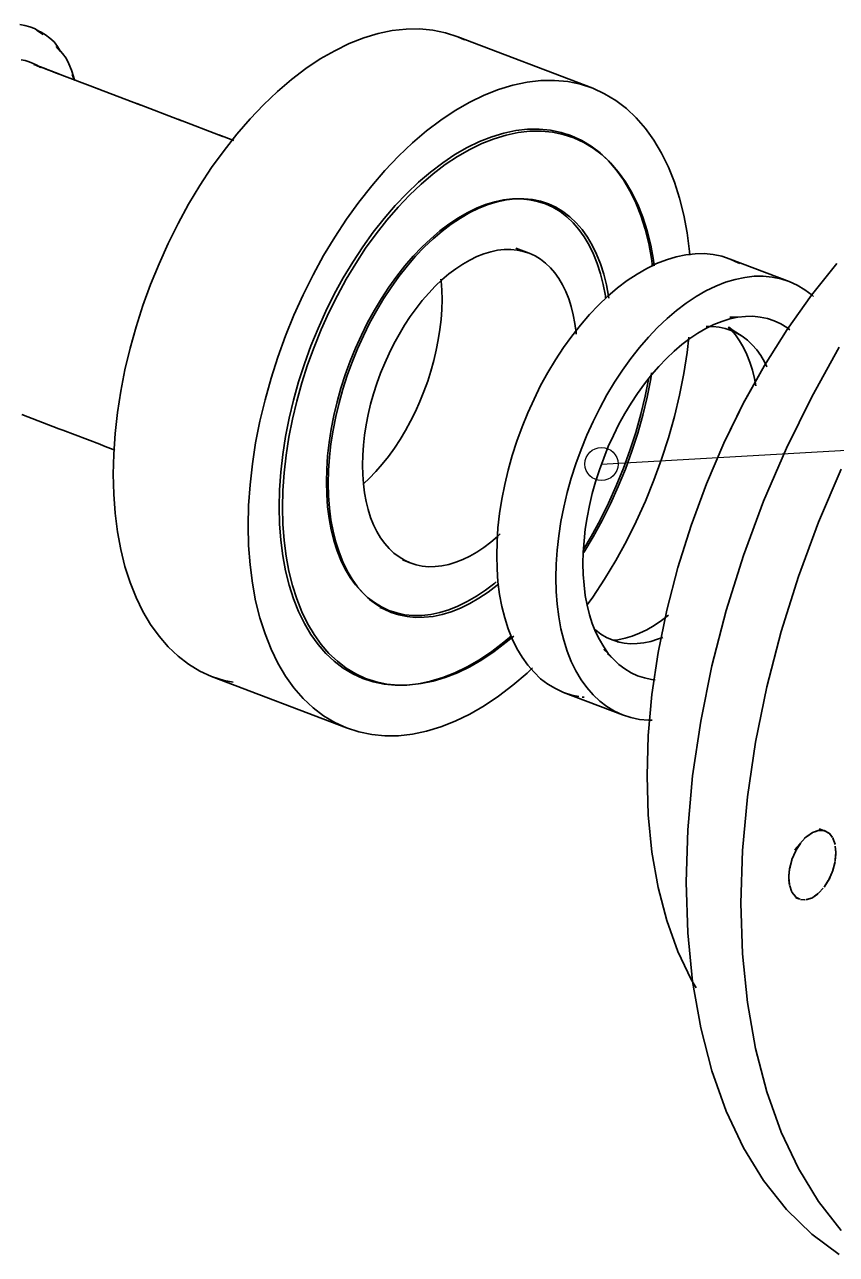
# Model space of a CAD drawing. Header units: millimetres. Extents: x 0 to 420, y 0 to 297.
# Drawn here: x 185.56 to 214.93, y 147.94 to 192.44 of the extents above; entities that cross this region are included whole.
import ezdxf

# ---------------------------------------------------------------- set-up
doc = ezdxf.new("R2010")
doc.units = ezdxf.units.MM
doc.header["$LTSCALE"] = 6
doc.layers.add('BALAO', color=7, linetype='Continuous', lineweight=25)
doc.layers.add('VISIVEL', color=7, linetype='Continuous', lineweight=35)

msp = doc.modelspace()

# ---------------------------------------------------------------- linework, layer by layer
at = {"layer": 'BALAO'}
msp.add_line((206.436, 176.545), (269.925, 180.152), dxfattribs=at)
msp.add_circle((206.436, 176.545), 0.6, dxfattribs=at)
at = {"layer": 'VISIVEL'}
for p, q in [((185.574, 192.413), (185.394, 192.445)), ((185.754, 192.365), (185.574, 192.413)), ((185.926, 192.305), (185.754, 192.365)), ((186.082, 192.205), (185.926, 192.305)), ((186.162, 192.165), (185.994, 192.245)), ((185.994, 192.245), (186.23, 192.085)), ((199.362, 192.285), (198.858, 192.229)), ((199.854, 192.289), (199.362, 192.285)), ((200.33, 192.245), (199.854, 192.289)), ((200.794, 192.149), (200.33, 192.245)), ((186.23, 192.085), (186.082, 192.205)), ((186.322, 192.069), (186.162, 192.165)), ((186.478, 191.957), (186.322, 192.069)), ((186.626, 191.825), (186.478, 191.957)), ((186.75, 191.657), (186.626, 191.825)), ((197.83, 191.965), (197.31, 191.757)), ((198.35, 192.121), (197.83, 191.965)), ((198.858, 192.229), (198.35, 192.121)), ((201.238, 192.005), (200.794, 192.149)), ((201.482, 191.893), (201.238, 192.005)), ((201.238, 192.005), (206.122, 190.141)), ((186.702, 191.657), (186.866, 191.477)), ((186.866, 191.477), (186.75, 191.657)), ((186.938, 191.397), (186.802, 191.557)), ((187.066, 191.225), (186.938, 191.397)), ((196.786, 191.501), (196.262, 191.201)), ((197.31, 191.757), (196.786, 191.501)), ((185.582, 191.141), (185.434, 191.173)), ((185.726, 191.097), (185.582, 191.141)), ((185.87, 191.037), (185.726, 191.097)), ((186.006, 190.973), (185.87, 191.037)), ((186.042, 190.949), (185.902, 191.005)), ((185.902, 191.005), (186.134, 190.913)), ((186.042, 190.941), (185.95, 190.985)), ((185.95, 190.985), (186.042, 190.949)), ((186.134, 190.913), (185.994, 190.969)), ((185.994, 190.969), (186.226, 190.881)), ((186.138, 190.893), (186.006, 190.973)), ((186.226, 190.881), (186.086, 190.933)), ((186.086, 190.933), (186.318, 190.845)), ((187.166, 191.021), (187.066, 191.225)), ((187.254, 190.797), (187.166, 191.021)), ((196.262, 191.201), (195.738, 190.853)), ((186.318, 190.845), (186.174, 190.901)), ((186.174, 190.901), (186.406, 190.809)), ((186.406, 190.809), (186.266, 190.865)), ((186.266, 190.865), (186.498, 190.777)), ((186.498, 190.777), (186.358, 190.829)), ((186.358, 190.829), (186.59, 190.741)), ((186.59, 190.741), (186.45, 190.797)), ((186.45, 190.797), (186.682, 190.705)), ((186.682, 190.705), (186.542, 190.761)), ((186.542, 190.761), (186.774, 190.669)), ((186.774, 190.669), (186.634, 190.725)), ((186.634, 190.725), (186.802, 190.661)), ((186.802, 190.661), (186.662, 190.713)), ((186.662, 190.713), (188.286, 190.093)), ((187.33, 190.561), (187.254, 190.797)), ((187.378, 190.421), (187.278, 190.637)), ((187.278, 190.637), (187.35, 190.445)), ((187.366, 190.441), (187.33, 190.561)), ((195.738, 190.853), (195.222, 190.457)), ((188.286, 190.093), (188.146, 190.149)), ((188.146, 190.149), (189.77, 189.529)), ((194.71, 190.021), (194.21, 189.545)), ((195.222, 190.457), (194.71, 190.021)), ((202.714, 190.101), (202.19, 189.893)), ((203.23, 190.257), (202.714, 190.101)), ((203.742, 190.365), (203.23, 190.257)), ((204.246, 190.421), (203.742, 190.365)), ((204.734, 190.425), (204.246, 190.421)), ((205.214, 190.381), (204.734, 190.425)), ((205.674, 190.285), (205.214, 190.381)), ((206.122, 190.141), (205.674, 190.285)), ((206.546, 189.945), (206.122, 190.141)), ((189.77, 189.529), (189.626, 189.585)), ((189.626, 189.585), (191.25, 188.961)), ((201.666, 189.641), (201.142, 189.337)), ((202.19, 189.893), (201.666, 189.641)), ((206.954, 189.701), (206.546, 189.945)), ((207.338, 189.409), (206.954, 189.701)), ((194.21, 189.545), (193.718, 189.029)), ((201.142, 189.337), (200.622, 188.989)), ((207.694, 189.069), (207.338, 189.409)), ((191.25, 188.961), (191.11, 189.017)), ((191.11, 189.017), (192.734, 188.397)), ((193.718, 189.029), (193.238, 188.477)), ((200.622, 188.989), (200.102, 188.597)), ((208.026, 188.689), (207.694, 189.069)), ((208.334, 188.261), (208.026, 188.689)), ((192.734, 188.397), (192.59, 188.453)), ((192.59, 188.453), (193.134, 188.245)), ((193.238, 188.477), (192.778, 187.889)), ((200.102, 188.597), (199.594, 188.161)), ((202.462, 188.389), (202.022, 188.213)), ((202.55, 188.313), (202.11, 188.141)), ((202.902, 188.521), (202.462, 188.389)), ((202.99, 188.449), (202.55, 188.313)), ((203.338, 188.609), (202.902, 188.521)), ((203.422, 188.537), (202.99, 188.449)), ((203.762, 188.657), (203.338, 188.609)), ((203.846, 188.585), (203.422, 188.537)), ((204.178, 188.665), (203.762, 188.657)), ((204.262, 188.589), (203.846, 188.585)), ((204.586, 188.625), (204.178, 188.665)), ((204.666, 188.553), (204.262, 188.589)), ((204.978, 188.545), (204.586, 188.625)), ((205.054, 188.473), (204.666, 188.553)), ((205.354, 188.421), (204.978, 188.545)), ((205.43, 188.349), (205.054, 188.473)), ((205.234, 188.465), (205.354, 188.421)), ((205.294, 188.397), (205.43, 188.349)), ((205.718, 188.253), (205.354, 188.421)), ((205.794, 188.181), (205.43, 188.349)), ((206.062, 188.049), (205.718, 188.253)), ((208.61, 187.793), (208.334, 188.261)), ((192.778, 187.889), (192.33, 187.269)), ((199.594, 188.161), (199.09, 187.681)), ((201.574, 187.997), (201.13, 187.741)), ((201.666, 187.925), (201.226, 187.669)), ((202.022, 188.213), (201.574, 187.997)), ((202.11, 188.141), (201.666, 187.925)), ((206.134, 187.977), (205.794, 188.181)), ((206.386, 187.801), (206.062, 188.049)), ((206.458, 187.729), (206.134, 187.977)), ((206.69, 187.513), (206.386, 187.801)), ((208.858, 187.285), (208.61, 187.793)), ((199.09, 187.681), (198.598, 187.165)), ((200.69, 187.445), (200.25, 187.109)), ((200.782, 187.377), (200.346, 187.041)), ((201.13, 187.741), (200.69, 187.445)), ((201.226, 187.669), (200.782, 187.377)), ((206.762, 187.445), (206.458, 187.729)), ((206.97, 187.189), (206.69, 187.513)), ((207.042, 187.121), (206.762, 187.445)), ((192.33, 187.269), (191.906, 186.621)), ((198.598, 187.165), (198.122, 186.613)), ((200.25, 187.109), (199.814, 186.741)), ((200.346, 187.041), (199.914, 186.673)), ((207.23, 186.825), (206.97, 187.189)), ((207.302, 186.761), (207.042, 187.121)), ((209.074, 186.741), (208.858, 187.285)), ((191.906, 186.621), (191.498, 185.945)), ((198.122, 186.613), (197.658, 186.025)), ((199.814, 186.741), (199.39, 186.337)), ((199.914, 186.673), (199.49, 186.273)), ((207.466, 186.429), (207.23, 186.825)), ((207.534, 186.365), (207.302, 186.761)), ((209.258, 186.161), (209.074, 186.741)), ((197.658, 186.025), (197.214, 185.409)), ((199.39, 186.337), (198.974, 185.897)), ((199.49, 186.273), (199.074, 185.837)), ((202.57, 186.033), (202.242, 185.933)), ((202.666, 186.033), (202.334, 185.933)), ((202.894, 186.101), (202.57, 186.033)), ((202.994, 186.101), (202.666, 186.033)), ((203.214, 186.137), (202.894, 186.101)), ((203.314, 186.137), (202.994, 186.101)), ((203.526, 186.137), (203.214, 186.137)), ((203.626, 186.141), (203.314, 186.137)), ((203.83, 186.109), (203.526, 186.137)), ((203.934, 186.113), (203.626, 186.141)), ((204.122, 186.049), (203.83, 186.109)), ((204.226, 186.053), (203.934, 186.113)), ((204.406, 185.957), (204.122, 186.049)), ((204.514, 185.957), (204.226, 186.053)), ((207.674, 185.997), (207.466, 186.429)), ((207.746, 185.937), (207.534, 186.365)), ((209.41, 185.549), (209.258, 186.161)), ((191.498, 185.945), (191.118, 185.249)), ((198.974, 185.897), (198.566, 185.429)), ((199.074, 185.837), (198.67, 185.369)), ((201.574, 185.637), (201.242, 185.445)), ((201.666, 185.641), (201.334, 185.445)), ((201.91, 185.801), (201.574, 185.637)), ((202.002, 185.801), (201.666, 185.641)), ((202.242, 185.933), (201.91, 185.801)), ((202.334, 185.933), (202.002, 185.801)), ((204.346, 185.981), (204.406, 185.957)), ((204.514, 185.957), (204.374, 186.009)), ((204.678, 185.833), (204.406, 185.957)), ((204.786, 185.833), (204.514, 185.957)), ((204.934, 185.677), (204.678, 185.833)), ((205.042, 185.677), (204.786, 185.833)), ((205.178, 185.493), (204.934, 185.677)), ((205.29, 185.493), (205.042, 185.677)), ((207.858, 185.537), (207.674, 185.997)), ((207.926, 185.473), (207.746, 185.937)), ((191.118, 185.249), (190.758, 184.529)), ((197.214, 185.409), (196.786, 184.757)), ((198.566, 185.429), (198.174, 184.929)), ((198.67, 185.369), (198.278, 184.873)), ((200.91, 185.225), (200.582, 184.977)), ((200.998, 185.225), (200.67, 184.973)), ((201.242, 185.445), (200.91, 185.225)), ((201.334, 185.445), (200.998, 185.225)), ((205.406, 185.277), (205.178, 185.493)), ((205.518, 185.277), (205.29, 185.493)), ((205.618, 185.033), (205.406, 185.277)), ((205.73, 185.029), (205.518, 185.277)), ((208.018, 185.045), (207.858, 185.537)), ((208.082, 184.985), (207.926, 185.473)), ((209.53, 184.905), (209.41, 185.549)), ((196.786, 184.757), (196.382, 184.085)), ((198.174, 184.929), (197.798, 184.405)), ((198.278, 184.873), (197.902, 184.349)), ((200.258, 184.697), (199.938, 184.397)), ((200.342, 184.693), (200.022, 184.389)), ((200.582, 184.977), (200.258, 184.697)), ((200.67, 184.973), (200.342, 184.693)), ((205.81, 184.761), (205.618, 185.033)), ((205.926, 184.757), (205.73, 185.029)), ((205.99, 184.465), (205.81, 184.761)), ((206.102, 184.461), (205.926, 184.757)), ((208.146, 184.525), (208.018, 185.045)), ((208.214, 184.465), (208.082, 184.985)), ((209.614, 184.237), (209.53, 184.905)), ((190.758, 184.529), (190.426, 183.793)), ((197.798, 184.405), (197.434, 183.853)), ((197.902, 184.349), (197.542, 183.801)), ((199.938, 184.397), (199.626, 184.069)), ((200.022, 184.389), (199.71, 184.061)), ((202.67, 184.277), (202.426, 184.225)), ((202.914, 184.305), (202.67, 184.277)), ((203.154, 184.305), (202.914, 184.305)), ((203.382, 184.285), (203.154, 184.305)), ((203.334, 184.353), (203.822, 184.169)), ((203.606, 184.237), (203.382, 184.285)), ((203.822, 184.169), (203.606, 184.237)), ((206.146, 184.141), (205.99, 184.465)), ((206.258, 184.137), (206.102, 184.461)), ((208.246, 183.981), (208.146, 184.525)), ((208.314, 183.925), (208.214, 184.465)), ((209.626, 184.097), (209.614, 184.237)), ((190.426, 183.793), (190.118, 183.041)), ((196.382, 184.085), (195.998, 183.385)), ((197.434, 183.853), (197.09, 183.281)), ((197.542, 183.801), (197.202, 183.229)), ((199.626, 184.069), (199.322, 183.717)), ((199.71, 184.061), (199.402, 183.705)), ((201.666, 183.925), (201.414, 183.777)), ((201.922, 184.049), (201.666, 183.925)), ((202.174, 184.149), (201.922, 184.049)), ((202.426, 184.225), (202.174, 184.149)), ((204.03, 184.073), (203.822, 184.169)), ((204.226, 183.953), (204.03, 184.073)), ((204.41, 183.813), (204.226, 183.953)), ((204.586, 183.649), (204.41, 183.813)), ((206.282, 183.797), (206.146, 184.141)), ((206.398, 183.789), (206.258, 184.137)), ((206.402, 183.429), (206.282, 183.797)), ((206.518, 183.417), (206.398, 183.789)), ((208.43, 183.797), (208.074, 183.621)), ((208.282, 183.697), (208.246, 183.981)), ((208.338, 183.713), (208.314, 183.925)), ((208.786, 183.937), (208.43, 183.797)), ((209.134, 184.041), (208.786, 183.937)), ((209.482, 184.113), (209.134, 184.041)), ((209.822, 184.153), (209.482, 184.113)), ((210.154, 184.157), (209.822, 184.153)), ((210.478, 184.125), (210.154, 184.157)), ((210.79, 184.061), (210.478, 184.125)), ((211.094, 183.961), (210.79, 184.061)), ((211.382, 183.829), (211.094, 183.961)), ((211.094, 183.961), (213.23, 183.145)), ((211.438, 183.797), (211.382, 183.829)), ((214.95, 183.801), (214.03, 182.649)), ((195.998, 183.385), (195.642, 182.665)), ((199.03, 183.341), (198.746, 182.949)), ((199.322, 183.717), (199.03, 183.341)), ((199.402, 183.705), (199.106, 183.333)), ((200.91, 183.421), (200.662, 183.209)), ((201.162, 183.609), (200.91, 183.421)), ((201.414, 183.777), (201.162, 183.609)), ((204.746, 183.465), (204.586, 183.649)), ((204.894, 183.257), (204.746, 183.465)), ((206.498, 183.037), (206.402, 183.429)), ((206.614, 183.025), (206.518, 183.417)), ((207.722, 183.417), (207.366, 183.181)), ((208.074, 183.621), (207.722, 183.417)), ((212.29, 183.341), (211.958, 183.337)), ((212.614, 183.309), (212.29, 183.341)), ((190.118, 183.041), (189.842, 182.277)), ((197.09, 183.281), (196.766, 182.689)), ((197.202, 183.229), (196.878, 182.637)), ((198.746, 182.949), (198.474, 182.537)), ((198.822, 182.937), (198.55, 182.521)), ((199.106, 183.333), (198.822, 182.937)), ((200.422, 182.977), (200.182, 182.729)), ((200.662, 183.209), (200.422, 182.977)), ((200.63, 183.173), (200.622, 183.237)), ((200.654, 182.837), (200.63, 183.173)), ((205.026, 183.033), (204.894, 183.257)), ((205.146, 182.785), (205.026, 183.033)), ((206.574, 182.629), (206.498, 183.037)), ((206.69, 182.617), (206.614, 183.025)), ((207.018, 182.917), (206.67, 182.621)), ((207.366, 183.181), (207.018, 182.917)), ((210.566, 182.981), (210.21, 182.809)), ((210.922, 183.121), (210.566, 182.981)), ((211.27, 183.225), (210.922, 183.121)), ((211.618, 183.297), (211.27, 183.225)), ((211.958, 183.337), (211.618, 183.297)), ((212.926, 183.245), (212.614, 183.309)), ((213.23, 183.145), (212.926, 183.245)), ((213.518, 183.013), (213.23, 183.145)), ((213.794, 182.849), (213.518, 183.013)), ((195.642, 182.665), (195.306, 181.929)), ((196.766, 182.689), (196.462, 182.077)), ((196.878, 182.637), (196.574, 182.029)), ((198.474, 182.537), (198.218, 182.109)), ((198.55, 182.521), (198.29, 182.089)), ((199.95, 182.461), (199.726, 182.177)), ((200.182, 182.729), (199.95, 182.461)), ((200.666, 182.493), (200.654, 182.837)), ((200.654, 182.137), (200.666, 182.493)), ((205.25, 182.521), (205.146, 182.785)), ((205.342, 182.241), (205.25, 182.521)), ((206.67, 182.621), (206.33, 182.297)), ((206.582, 182.561), (206.574, 182.629)), ((206.698, 182.545), (206.69, 182.617)), ((209.858, 182.601), (209.502, 182.365)), ((210.21, 182.809), (209.858, 182.601)), ((214.03, 182.649), (213.154, 181.413)), ((214.054, 182.653), (213.794, 182.849)), ((214.102, 182.605), (214.054, 182.653)), ((189.842, 182.277), (189.594, 181.509)), ((196.462, 182.077), (196.182, 181.453)), ((196.574, 182.029), (196.294, 181.409)), ((198.218, 182.109), (197.974, 181.665)), ((198.29, 182.089), (198.046, 181.645)), ((199.726, 182.177), (199.514, 181.877)), ((200.63, 181.773), (200.654, 182.137)), ((205.414, 181.945), (205.342, 182.241)), ((206.33, 182.297), (205.998, 181.949)), ((209.154, 182.101), (208.806, 181.805)), ((209.502, 182.365), (209.154, 182.101)), ((195.306, 181.929), (195.002, 181.177)), ((197.974, 181.665), (197.746, 181.205)), ((198.046, 181.645), (197.818, 181.185)), ((199.306, 181.565), (199.11, 181.237)), ((199.514, 181.877), (199.306, 181.565)), ((200.59, 181.409), (200.63, 181.773)), ((205.674, 181.573), (205.362, 181.173)), ((205.474, 181.633), (205.414, 181.945)), ((205.514, 181.309), (205.474, 181.633)), ((205.998, 181.949), (205.674, 181.573)), ((208.806, 181.805), (208.466, 181.481)), ((210.502, 181.593), (210.21, 181.449)), ((210.794, 181.705), (210.502, 181.593)), ((211.078, 181.793), (210.794, 181.705)), ((211.362, 181.853), (211.078, 181.793)), ((211.362, 181.853), (211.082, 181.861)), ((211.642, 181.885), (211.362, 181.853)), ((211.914, 181.889), (211.642, 181.885)), ((212.178, 181.861), (211.914, 181.889)), ((212.438, 181.809), (212.178, 181.861)), ((212.682, 181.729), (212.438, 181.809)), ((212.918, 181.621), (212.682, 181.729)), ((213.146, 181.485), (212.918, 181.621)), ((189.594, 181.509), (189.378, 180.733)), ((195.002, 181.177), (194.726, 180.413)), ((196.182, 181.453), (195.922, 180.817)), ((196.294, 181.409), (196.034, 180.773)), ((197.746, 181.205), (197.534, 180.737)), ((197.818, 181.185), (197.606, 180.713)), ((199.11, 181.237), (198.926, 180.897)), ((200.53, 181.033), (200.59, 181.409)), ((205.362, 181.173), (205.058, 180.757)), ((205.518, 181.245), (205.514, 181.309)), ((208.134, 181.133), (207.81, 180.757)), ((208.466, 181.481), (208.134, 181.133)), ((209.53, 180.585), (209.594, 181.137)), ((209.922, 181.281), (209.63, 181.089)), ((210.21, 181.449), (209.922, 181.281)), ((210.458, 181.517), (210.218, 181.517)), ((210.69, 181.497), (210.458, 181.517)), ((210.914, 181.449), (210.69, 181.497)), ((211.13, 181.381), (210.914, 181.449)), ((211.11, 181.409), (211.018, 181.493)), ((211.038, 181.497), (211.202, 181.377)), ((211.278, 181.213), (211.11, 181.409)), ((211.334, 181.285), (211.13, 181.381)), ((211.53, 181.165), (211.202, 181.377)), ((211.43, 181.001), (211.278, 181.213)), ((211.53, 181.165), (211.334, 181.285)), ((211.714, 181.025), (211.53, 181.165)), ((213.154, 181.413), (212.33, 180.105)), ((213.25, 181.405), (213.146, 181.485)), ((189.378, 180.733), (189.194, 179.957)), ((195.922, 180.817), (195.686, 180.169)), ((196.034, 180.773), (195.798, 180.129)), ((197.534, 180.737), (197.342, 180.261)), ((197.606, 180.713), (197.41, 180.233)), ((198.926, 180.897), (198.75, 180.549)), ((200.458, 180.661), (200.53, 181.033)), ((205.058, 180.757), (204.77, 180.317)), ((207.81, 180.757), (207.498, 180.361)), ((209.346, 180.873), (209.062, 180.629)), ((209.63, 181.089), (209.346, 180.873)), ((211.57, 180.765), (211.43, 181.001)), ((211.694, 180.509), (211.57, 180.765)), ((211.89, 180.861), (211.714, 181.025)), ((212.05, 180.677), (211.89, 180.861)), ((212.198, 180.469), (212.05, 180.677)), ((215.038, 180.777), (214.042, 178.981)), ((194.726, 180.413), (194.478, 179.645)), ((197.342, 180.261), (197.162, 179.777)), ((197.41, 180.233), (197.234, 179.749)), ((198.75, 180.549), (198.59, 180.193)), ((200.266, 179.909), (200.37, 180.285)), ((200.37, 180.285), (200.458, 180.661)), ((204.77, 180.317), (204.494, 179.857)), ((207.498, 180.361), (207.194, 179.941)), ((208.782, 180.365), (208.51, 180.077)), ((209.062, 180.629), (208.782, 180.365)), ((209.41, 179.817), (209.53, 180.585)), ((211.802, 180.233), (211.694, 180.509)), ((211.898, 179.941), (211.802, 180.233)), ((212.334, 180.245), (212.198, 180.469)), ((212.422, 180.061), (212.334, 180.245)), ((189.194, 179.957), (189.042, 179.181)), ((195.686, 180.169), (195.478, 179.517)), ((195.798, 180.129), (195.59, 179.477)), ((198.442, 179.829), (198.31, 179.461)), ((198.59, 180.193), (198.442, 179.829)), ((200.146, 179.537), (200.266, 179.909)), ((204.494, 179.857), (204.234, 179.385)), ((207.194, 179.941), (206.906, 179.501)), ((208.214, 179.625), (208.246, 179.841)), ((208.51, 180.077), (208.246, 179.773)), ((209.258, 179.041), (209.41, 179.817)), ((212.33, 180.105), (211.566, 178.729)), ((212.33, 180.105), (211.71, 178.989)), ((211.974, 179.633), (211.898, 179.941)), ((194.478, 179.645), (194.262, 178.869)), ((195.478, 179.517), (195.294, 178.857)), ((195.59, 179.477), (195.406, 178.821)), ((197.162, 179.777), (197.006, 179.285)), ((197.234, 179.749), (197.074, 179.257)), ((198.31, 179.461), (198.19, 179.089)), ((200.01, 179.169), (200.146, 179.537)), ((204.234, 179.385), (203.994, 178.897)), ((206.906, 179.501), (206.63, 179.045)), ((207.986, 179.445), (207.742, 179.101)), ((208.246, 179.773), (207.986, 179.445)), ((208.018, 179.005), (208.146, 179.661)), ((208.082, 178.969), (208.214, 179.625)), ((212.022, 179.377), (211.974, 179.633)), ((189.042, 179.181), (188.922, 178.413)), ((197.006, 179.285), (196.87, 178.793)), ((197.074, 179.257), (196.938, 178.761)), ((198.19, 179.089), (198.082, 178.713)), ((199.862, 178.805), (200.01, 179.169)), ((203.994, 178.897), (203.766, 178.397)), ((206.63, 179.045), (206.37, 178.569)), ((207.742, 179.101), (207.506, 178.741)), ((207.858, 178.345), (208.018, 179.005)), ((207.926, 178.313), (208.082, 178.969)), ((209.074, 178.265), (209.258, 179.041)), ((211.566, 178.729), (211.71, 178.989)), ((214.042, 178.981), (213.126, 177.117)), ((194.262, 178.869), (194.078, 178.093)), ((195.294, 178.857), (195.134, 178.201)), ((195.406, 178.821), (195.25, 178.165)), ((196.87, 178.793), (196.75, 178.301)), ((196.938, 178.761), (196.818, 178.265)), ((198.082, 178.713), (197.994, 178.337)), ((199.526, 178.101), (199.702, 178.449)), ((199.702, 178.449), (199.862, 178.805)), ((206.37, 178.569), (206.13, 178.085)), ((207.506, 178.741), (207.278, 178.369)), ((211.566, 178.729), (210.866, 177.301)), ((210.866, 177.301), (211.43, 178.457)), ((211.566, 178.729), (211.43, 178.457)), ((185.458, 178.333), (186.802, 177.821)), ((188.922, 178.413), (188.838, 177.653)), ((194.078, 178.093), (193.922, 177.317)), ((195.134, 178.201), (195.006, 177.545)), ((195.25, 178.165), (195.122, 177.513)), ((196.75, 178.301), (196.654, 177.809)), ((196.818, 178.265), (196.722, 177.769)), ((197.994, 178.337), (197.922, 177.965)), ((199.342, 177.761), (199.526, 178.101)), ((203.766, 178.397), (203.562, 177.889)), ((206.13, 178.085), (205.902, 177.585)), ((207.278, 178.369), (207.066, 177.981)), ((207.674, 177.689), (207.858, 178.345)), ((207.746, 177.657), (207.926, 178.313)), ((208.858, 177.489), (209.074, 178.265)), ((186.802, 177.821), (186.942, 177.765)), ((186.942, 177.765), (188.282, 177.257)), ((188.838, 177.653), (188.786, 176.905)), ((196.654, 177.809), (196.578, 177.321)), ((196.722, 177.769), (196.646, 177.277)), ((197.862, 177.593), (197.822, 177.225)), ((197.922, 177.965), (197.862, 177.593)), ((199.146, 177.437), (199.342, 177.761)), ((203.562, 177.889), (203.374, 177.373)), ((205.902, 177.585), (205.698, 177.073)), ((206.866, 177.581), (206.682, 177.173)), ((207.066, 177.981), (206.866, 177.581)), ((207.466, 177.037), (207.674, 177.689)), ((207.534, 177.005), (207.746, 177.657)), ((188.282, 177.257), (188.422, 177.201)), ((188.422, 177.201), (188.826, 177.049)), ((193.922, 177.317), (193.806, 176.549)), ((195.006, 177.545), (194.906, 176.889)), ((195.122, 177.513), (195.022, 176.861)), ((196.578, 177.321), (196.526, 176.837)), ((196.646, 177.277), (196.59, 176.793)), ((197.822, 177.225), (197.798, 176.861)), ((198.726, 176.821), (198.942, 177.121)), ((198.942, 177.121), (199.146, 177.437)), ((203.374, 177.373), (203.206, 176.853)), ((206.682, 177.173), (206.514, 176.757)), ((208.61, 176.721), (208.858, 177.489)), ((210.866, 177.301), (210.234, 175.825)), ((213.126, 177.117), (212.302, 175.197)), ((188.77, 176.173), (188.786, 176.905)), ((194.906, 176.889), (194.834, 176.245)), ((195.022, 176.861), (194.95, 176.221)), ((196.526, 176.837), (196.494, 176.361)), ((196.59, 176.793), (196.558, 176.317)), ((197.79, 176.505), (197.798, 176.861)), ((198.502, 176.537), (198.726, 176.821)), ((203.206, 176.853), (203.058, 176.325)), ((205.698, 177.073), (205.51, 176.557)), ((206.514, 176.757), (206.358, 176.333)), ((207.23, 176.389), (207.466, 177.037)), ((207.302, 176.361), (207.534, 177.005)), ((208.334, 175.957), (208.61, 176.721)), ((193.806, 176.549), (193.718, 175.789)), ((194.834, 176.245), (194.79, 175.609)), ((194.95, 176.221), (194.906, 175.589)), ((196.482, 175.897), (196.494, 176.361)), ((196.546, 175.845), (196.558, 176.317)), ((197.79, 176.505), (197.798, 176.161)), ((198.03, 176.021), (198.27, 176.269)), ((198.27, 176.269), (198.502, 176.537)), ((203.058, 176.325), (202.934, 175.801)), ((205.51, 176.557), (205.342, 176.037)), ((206.358, 176.333), (206.222, 175.905)), ((206.97, 175.753), (207.23, 176.389)), ((207.042, 175.729), (207.302, 176.361)), ((215.11, 176.361), (214.286, 174.441)), ((188.77, 176.173), (188.786, 175.457)), ((193.718, 175.789), (193.666, 175.041)), ((196.482, 175.897), (196.494, 175.441)), ((196.546, 175.845), (196.558, 175.389)), ((197.798, 176.161), (197.822, 175.825)), ((197.822, 175.825), (197.862, 175.501)), ((197.838, 175.837), (198.03, 176.021)), ((202.934, 175.801), (202.83, 175.277)), ((205.342, 176.037), (205.194, 175.513)), ((206.222, 175.905), (206.102, 175.473)), ((208.026, 175.205), (208.334, 175.957)), ((210.234, 175.825), (209.674, 174.321)), ((188.786, 175.457), (188.838, 174.761)), ((194.774, 174.989), (194.79, 175.609)), ((194.89, 174.969), (194.906, 175.589)), ((196.494, 175.441), (196.526, 175.001)), ((196.558, 175.389), (196.59, 174.949)), ((197.862, 175.501), (197.922, 175.189)), ((205.194, 175.513), (205.07, 174.985)), ((206.102, 175.473), (205.998, 175.045)), ((206.69, 175.125), (206.97, 175.753)), ((206.762, 175.105), (207.042, 175.729)), ((193.65, 174.309), (193.666, 175.041)), ((194.774, 174.989), (194.79, 174.381)), ((194.89, 174.969), (194.906, 174.365)), ((196.526, 175.001), (196.578, 174.577)), ((196.59, 174.949), (196.646, 174.521)), ((197.922, 175.189), (197.994, 174.893)), ((197.994, 174.893), (198.082, 174.613)), ((202.83, 175.277), (202.75, 174.757)), ((205.07, 174.985), (204.966, 174.461)), ((205.998, 175.045), (205.914, 174.613)), ((206.386, 174.517), (206.69, 175.125)), ((206.458, 174.497), (206.762, 175.105)), ((207.694, 174.469), (208.026, 175.205)), ((212.302, 175.197), (211.574, 173.233)), ((188.838, 174.761), (188.922, 174.093)), ((196.578, 174.577), (196.654, 174.165)), ((196.646, 174.521), (196.722, 174.109)), ((198.082, 174.613), (198.19, 174.349)), ((202.75, 174.757), (202.69, 174.241)), ((204.966, 174.461), (204.886, 173.941)), ((205.914, 174.613), (205.85, 174.189)), ((206.062, 173.925), (206.386, 174.517)), ((206.134, 173.905), (206.458, 174.497)), ((207.338, 173.749), (207.694, 174.469)), ((214.286, 174.441), (213.558, 172.477)), ((188.922, 174.093), (189.042, 173.449)), ((193.65, 174.309), (193.666, 173.593)), ((194.79, 174.381), (194.834, 173.793)), ((194.906, 174.365), (194.95, 173.777)), ((196.654, 174.165), (196.75, 173.777)), ((196.722, 174.109), (196.818, 173.717)), ((198.19, 174.349), (198.31, 174.105)), ((198.31, 174.105), (198.442, 173.877)), ((202.69, 174.241), (202.658, 173.733)), ((202.67, 173.925), (202.77, 174.017)), ((205.85, 174.189), (205.802, 173.765)), ((209.674, 174.321), (209.194, 172.797)), ((193.666, 173.593), (193.718, 172.901)), ((194.834, 173.793), (194.906, 173.225)), ((194.95, 173.777), (195.022, 173.213)), ((196.75, 173.777), (196.87, 173.409)), ((196.818, 173.717), (196.938, 173.349)), ((198.442, 173.877), (198.59, 173.673)), ((198.59, 173.673), (198.75, 173.485)), ((202.174, 173.525), (202.426, 173.717)), ((202.426, 173.717), (202.67, 173.925)), ((202.646, 173.237), (202.658, 173.733)), ((204.886, 173.941), (204.826, 173.425)), ((205.802, 173.765), (205.774, 173.349)), ((205.794, 173.477), (206.062, 173.925)), ((205.794, 173.337), (206.134, 173.905)), ((206.954, 173.053), (207.338, 173.749)), ((189.042, 173.449), (189.194, 172.837)), ((194.906, 173.225), (195.006, 172.681)), ((195.022, 173.213), (195.122, 172.669)), ((196.87, 173.409), (197.006, 173.061)), ((196.938, 173.349), (197.074, 173.001)), ((198.75, 173.485), (198.926, 173.321)), ((198.926, 173.321), (199.11, 173.181)), ((199.11, 173.181), (199.306, 173.061)), ((201.414, 173.085), (201.666, 173.209)), ((201.666, 173.209), (201.922, 173.357)), ((201.922, 173.357), (202.174, 173.525)), ((202.646, 173.237), (202.658, 172.753)), ((204.826, 173.425), (204.794, 172.917)), ((205.762, 172.945), (205.774, 173.349)), ((211.574, 173.233), (210.95, 171.245)), ((189.194, 172.837), (189.378, 172.257)), ((193.718, 172.901), (193.806, 172.229)), ((195.006, 172.681), (195.134, 172.161)), ((195.122, 172.669), (195.25, 172.149)), ((197.006, 173.061), (197.162, 172.741)), ((197.074, 173.001), (197.234, 172.677)), ((197.162, 172.741), (197.342, 172.441)), ((197.234, 172.677), (197.41, 172.377)), ((199.234, 173.073), (199.514, 172.969)), ((199.306, 173.061), (199.514, 172.969)), ((199.514, 172.969), (199.726, 172.897)), ((199.726, 172.897), (199.95, 172.853)), ((199.95, 172.853), (200.182, 172.829)), ((200.182, 172.829), (200.422, 172.833)), ((200.422, 172.833), (200.662, 172.861)), ((200.662, 172.861), (200.91, 172.913)), ((200.91, 172.913), (201.162, 172.989)), ((201.162, 172.989), (201.414, 173.085)), ((202.658, 172.753), (202.69, 172.281)), ((204.782, 172.421), (204.794, 172.917)), ((205.762, 172.945), (205.774, 172.549)), ((206.546, 172.377), (206.954, 173.053)), ((209.194, 172.797), (208.798, 171.261)), ((189.378, 172.257), (189.594, 171.713)), ((193.806, 172.229), (193.922, 171.589)), ((197.342, 172.441), (197.534, 172.173)), ((197.41, 172.377), (197.606, 172.105)), ((202.242, 171.981), (202.57, 172.229)), ((202.57, 172.229), (202.626, 172.277)), ((202.69, 172.281), (202.75, 171.829)), ((204.782, 172.421), (204.794, 171.937)), ((205.774, 172.549), (205.802, 172.161)), ((206.122, 171.729), (206.546, 172.377)), ((212.934, 170.489), (213.558, 172.477)), ((195.134, 172.161), (195.294, 171.669)), ((195.25, 172.149), (195.406, 171.661)), ((197.534, 172.173), (197.746, 171.929)), ((197.606, 172.105), (197.818, 171.861)), ((197.746, 171.929), (197.974, 171.713)), ((197.818, 171.861), (198.046, 171.645)), ((201.91, 171.757), (202.242, 171.981)), ((202.002, 171.689), (202.334, 171.913)), ((202.334, 171.913), (202.666, 172.161)), ((202.666, 172.161), (202.722, 172.209)), ((202.75, 171.829), (202.83, 171.393)), ((204.794, 171.937), (204.826, 171.469)), ((205.802, 172.161), (205.85, 171.789)), ((205.85, 171.789), (205.914, 171.433)), ((189.594, 171.713), (189.842, 171.205)), ((193.922, 171.589), (194.078, 170.977)), ((195.294, 171.669), (195.478, 171.205)), ((195.406, 171.661), (195.59, 171.201)), ((197.974, 171.713), (198.218, 171.529)), ((198.046, 171.645), (198.29, 171.457)), ((198.218, 171.529), (198.474, 171.373)), ((198.29, 171.457), (198.55, 171.301)), ((198.414, 171.353), (198.55, 171.301)), ((198.474, 171.373), (198.746, 171.249)), ((200.91, 171.273), (201.242, 171.405)), ((200.998, 171.201), (201.334, 171.333)), ((201.242, 171.405), (201.574, 171.565)), ((201.334, 171.333), (201.666, 171.497)), ((201.574, 171.565), (201.91, 171.757)), ((201.666, 171.497), (202.002, 171.689)), ((202.83, 171.393), (202.934, 170.981)), ((204.826, 171.469), (204.886, 171.013)), ((205.914, 171.433), (205.998, 171.093)), ((205.918, 171.445), (206.122, 171.729)), ((189.842, 171.205), (190.118, 170.737)), ((194.078, 170.977), (194.262, 170.397)), ((195.478, 171.205), (195.686, 170.777)), ((195.59, 171.201), (195.798, 170.773)), ((198.55, 171.301), (198.822, 171.177)), ((198.622, 171.297), (198.746, 171.249)), ((198.746, 171.249), (199.03, 171.157)), ((198.822, 171.177), (199.106, 171.085)), ((199.03, 171.157), (199.322, 171.093)), ((199.106, 171.085), (199.402, 171.021)), ((199.322, 171.093), (199.626, 171.065)), ((199.402, 171.021), (199.71, 170.993)), ((199.626, 171.065), (199.938, 171.069)), ((199.71, 170.993), (200.022, 170.997)), ((199.938, 171.069), (200.258, 171.105)), ((200.022, 170.997), (200.342, 171.033)), ((200.258, 171.105), (200.582, 171.173)), ((200.342, 171.033), (200.67, 171.101)), ((200.582, 171.173), (200.91, 171.273)), ((200.67, 171.101), (200.998, 171.201)), ((202.934, 170.981), (203.058, 170.585)), ((204.886, 171.013), (204.966, 170.577)), ((205.998, 171.093), (206.102, 170.773)), ((208.798, 171.261), (208.486, 169.729)), ((208.602, 170.877), (208.862, 171.077)), ((210.95, 171.245), (210.43, 169.241)), ((190.118, 170.737), (190.426, 170.313)), ((195.686, 170.777), (195.922, 170.381)), ((195.798, 170.773), (196.034, 170.377)), ((203.058, 170.585), (203.206, 170.217)), ((204.966, 170.577), (205.07, 170.165)), ((206.102, 170.773), (206.222, 170.469)), ((206.142, 170.617), (206.23, 170.533)), ((206.222, 170.469), (206.358, 170.189)), ((206.23, 170.533), (206.414, 170.393)), ((207.814, 170.421), (208.074, 170.549)), ((208.074, 170.549), (208.338, 170.701)), ((208.338, 170.701), (208.602, 170.877)), ((212.934, 170.489), (212.414, 168.485)), ((190.426, 170.313), (190.758, 169.929)), ((194.262, 170.397), (194.478, 169.849)), ((195.922, 170.381), (196.182, 170.017)), ((196.034, 170.377), (196.294, 170.017)), ((196.182, 170.017), (196.462, 169.693)), ((196.294, 170.017), (196.574, 169.693)), ((202.462, 169.761), (202.902, 170.093)), ((202.55, 169.761), (202.99, 170.093)), ((202.902, 170.093), (203.174, 170.325)), ((202.99, 170.093), (203.258, 170.321)), ((203.206, 170.217), (203.374, 169.873)), ((205.07, 170.165), (205.194, 169.773)), ((206.358, 170.189), (206.514, 169.929)), ((206.414, 170.393), (206.61, 170.273)), ((206.61, 170.273), (206.818, 170.181)), ((206.818, 170.181), (207.034, 170.109)), ((206.842, 170.165), (207.03, 170.185)), ((207.258, 170.065), (206.998, 170.105)), ((207.03, 170.185), (207.29, 170.241)), ((207.034, 170.109), (207.258, 170.065)), ((207.258, 170.065), (207.49, 170.041)), ((207.29, 170.241), (207.55, 170.317)), ((207.49, 170.041), (207.726, 170.045)), ((207.55, 170.317), (207.814, 170.421)), ((207.726, 170.045), (207.97, 170.073)), ((207.97, 170.073), (208.218, 170.125)), ((208.218, 170.125), (208.466, 170.201)), ((208.466, 170.201), (208.658, 170.273)), ((190.758, 169.929), (191.118, 169.589)), ((191.118, 169.589), (191.498, 169.297)), ((194.478, 169.849), (194.726, 169.341)), ((196.462, 169.693), (196.766, 169.405)), ((196.574, 169.693), (196.878, 169.405)), ((202.022, 169.465), (202.462, 169.761)), ((202.11, 169.465), (202.55, 169.761)), ((203.374, 169.873), (203.562, 169.557)), ((203.562, 169.557), (203.766, 169.269)), ((205.194, 169.773), (205.342, 169.401)), ((206.514, 169.929), (206.682, 169.693)), ((206.522, 169.845), (206.682, 169.693)), ((206.682, 169.693), (206.522, 169.829)), ((206.65, 169.681), (206.866, 169.481)), ((206.682, 169.693), (206.866, 169.481)), ((208.486, 169.729), (208.262, 168.209)), ((191.498, 169.297), (191.906, 169.053)), ((194.726, 169.341), (195.002, 168.873)), ((196.766, 169.405), (197.09, 169.157)), ((196.878, 169.405), (197.202, 169.157)), ((197.09, 169.157), (197.434, 168.949)), ((197.202, 169.157), (197.542, 168.953)), ((201.13, 168.993), (201.574, 169.209)), ((201.226, 168.993), (201.666, 169.209)), ((201.574, 169.209), (202.022, 169.465)), ((201.666, 169.209), (202.11, 169.465)), ((203.742, 168.977), (203.942, 169.165)), ((203.766, 169.269), (203.994, 169.009)), ((205.342, 169.401), (205.51, 169.057)), ((206.866, 169.481), (207.066, 169.293)), ((207.066, 169.293), (207.278, 169.129)), ((207.278, 169.129), (207.506, 168.993)), ((210.43, 169.241), (210.026, 167.241)), ((191.906, 169.053), (192.33, 168.857)), ((192.33, 168.857), (197.214, 166.997)), ((192.33, 168.857), (192.778, 168.713)), ((192.778, 168.713), (193.106, 168.645)), ((195.002, 168.873), (195.306, 168.449)), ((197.434, 168.949), (197.798, 168.785)), ((197.542, 168.953), (197.902, 168.789)), ((197.798, 168.785), (198.174, 168.661)), ((197.902, 168.789), (198.278, 168.665)), ((198.278, 168.665), (198.142, 168.717)), ((198.174, 168.661), (198.566, 168.581)), ((198.278, 168.665), (198.67, 168.581)), ((199.814, 168.593), (200.25, 168.685)), ((199.914, 168.597), (200.346, 168.689)), ((200.25, 168.685), (200.69, 168.817)), ((200.346, 168.689), (200.782, 168.821)), ((200.69, 168.817), (201.13, 168.993)), ((200.782, 168.821), (201.226, 168.993)), ((203.23, 168.541), (203.742, 168.977)), ((203.994, 169.009), (204.234, 168.777)), ((204.234, 168.777), (204.494, 168.581)), ((205.51, 169.057), (205.698, 168.741)), ((205.698, 168.741), (205.902, 168.453)), ((207.506, 168.993), (207.742, 168.885)), ((207.742, 168.885), (207.986, 168.805)), ((207.986, 168.805), (208.246, 168.753)), ((208.246, 168.753), (208.378, 168.741)), ((195.306, 168.449), (195.642, 168.065)), ((198.566, 168.581), (198.974, 168.541)), ((198.67, 168.581), (199.074, 168.545)), ((198.974, 168.541), (199.39, 168.545)), ((199.074, 168.545), (199.49, 168.549)), ((199.39, 168.545), (199.814, 168.593)), ((199.49, 168.549), (199.914, 168.597)), ((202.714, 168.145), (203.23, 168.541)), ((204.494, 168.581), (204.77, 168.417)), ((204.77, 168.417), (205.058, 168.281)), ((205.058, 168.281), (207.194, 167.469)), ((205.058, 168.281), (205.362, 168.185)), ((205.902, 168.453), (206.13, 168.193)), ((212.414, 168.485), (212.006, 166.485)), ((195.642, 168.065), (195.998, 167.725)), ((201.666, 167.497), (202.19, 167.797)), ((202.19, 167.797), (202.714, 168.145)), ((205.362, 168.185), (205.61, 168.133)), ((205.738, 168.113), (205.802, 168.109)), ((206.13, 168.193), (206.37, 167.965)), ((206.37, 167.965), (206.63, 167.765)), ((208.262, 168.209), (208.126, 166.717)), ((195.998, 167.725), (196.382, 167.433)), ((196.382, 167.433), (196.786, 167.189)), ((201.142, 167.241), (201.666, 167.497)), ((206.63, 167.765), (206.906, 167.601)), ((206.906, 167.601), (207.194, 167.469)), ((207.194, 167.469), (207.498, 167.369)), ((207.498, 167.369), (207.81, 167.305)), ((196.786, 167.189), (197.214, 166.997)), ((197.214, 166.997), (197.658, 166.849)), ((199.594, 166.769), (200.102, 166.877)), ((200.102, 166.877), (200.622, 167.033)), ((200.622, 167.033), (201.142, 167.241)), ((207.81, 167.305), (208.134, 167.273)), ((208.134, 167.273), (208.266, 167.277)), ((210.026, 167.241), (209.73, 165.261)), ((197.658, 166.849), (198.122, 166.753)), ((198.122, 166.753), (198.598, 166.709)), ((198.598, 166.709), (199.09, 166.713)), ((199.09, 166.713), (199.594, 166.769)), ((208.126, 166.717), (208.082, 165.261)), ((212.006, 166.485), (211.714, 164.505)), ((208.082, 165.261), (208.126, 163.853)), ((209.73, 165.261), (209.554, 163.313)), ((211.538, 162.557), (211.714, 164.505)), ((208.126, 163.853), (208.262, 162.505)), ((214.314, 163.341), (214.526, 163.261)), ((209.554, 163.313), (209.494, 161.417)), ((213.418, 162.581), (213.806, 163.013)), ((213.834, 163.041), (213.674, 162.869)), ((213.778, 163.005), (214.066, 163.213)), ((214.054, 163.201), (213.886, 163.081)), ((214.154, 163.241), (214.066, 163.213)), ((214.274, 163.285), (214.106, 163.225)), ((214.286, 163.289), (214.154, 163.241)), ((214.49, 163.281), (214.286, 163.289)), ((214.482, 163.281), (214.322, 163.285)), ((214.67, 163.185), (214.49, 163.281)), ((214.658, 163.193), (214.526, 163.261)), ((214.718, 163.125), (214.67, 163.185)), ((214.798, 163.025), (214.694, 163.157)), ((214.786, 163.037), (214.718, 163.125)), ((214.89, 162.777), (214.806, 163.013)), ((214.886, 162.789), (214.818, 162.973)), ((208.262, 162.505), (208.486, 161.225)), ((211.538, 162.557), (211.478, 160.657)), ((213.326, 162.229), (213.534, 162.709)), ((213.454, 162.529), (213.35, 162.285)), ((213.462, 162.545), (213.494, 162.597)), ((213.478, 162.573), (213.638, 162.825)), ((213.63, 162.813), (213.494, 162.597)), ((214.89, 162.181), (214.914, 162.429)), ((214.918, 162.501), (214.894, 162.721)), ((214.918, 162.485), (214.906, 162.597)), ((214.906, 162.365), (214.918, 162.485)), ((213.274, 162.025), (213.242, 161.901)), ((213.322, 162.213), (213.258, 161.961)), ((213.29, 162.093), (213.274, 162.025)), ((213.29, 162.093), (213.326, 162.229)), ((213.326, 162.229), (213.35, 162.285)), ((214.806, 161.837), (214.89, 162.165)), ((214.81, 161.853), (214.874, 162.105)), ((214.89, 162.165), (214.874, 162.105)), ((214.894, 162.221), (214.906, 162.365)), ((213.21, 161.581), (213.218, 161.641)), ((213.214, 161.565), (213.234, 161.341)), ((213.218, 161.641), (213.242, 161.901)), ((213.238, 161.881), (213.218, 161.637)), ((213.242, 161.901), (213.258, 161.961)), ((214.694, 161.561), (214.49, 161.237)), ((214.674, 161.537), (214.778, 161.777)), ((214.682, 161.549), (214.806, 161.837)), ((214.806, 161.837), (214.778, 161.777)), ((208.486, 161.225), (208.798, 160.021)), ((209.494, 161.417), (209.554, 159.581)), ((213.242, 161.289), (213.218, 161.501)), ((213.246, 161.277), (213.31, 161.093)), ((213.326, 161.049), (213.306, 161.113)), ((214.298, 161.025), (214.454, 161.197)), ((214.502, 161.253), (214.638, 161.469)), ((214.67, 161.521), (214.638, 161.469)), ((211.478, 160.657), (211.538, 158.821)), ((213.414, 160.941), (213.326, 161.049)), ((213.334, 161.041), (213.438, 160.909)), ((213.462, 160.877), (213.414, 160.941)), ((213.466, 160.853), (213.606, 160.801)), ((213.47, 160.873), (213.606, 160.801)), ((213.638, 160.785), (213.794, 160.777)), ((213.65, 160.785), (213.806, 160.777)), ((214.066, 160.853), (213.846, 160.777)), ((213.858, 160.781), (214.026, 160.841)), ((214.138, 160.905), (214.066, 160.853)), ((214.078, 160.861), (214.246, 160.981)), ((214.286, 161.013), (214.138, 160.905)), ((208.798, 160.021), (209.194, 158.909)), ((209.554, 159.581), (209.73, 157.821)), ((209.194, 158.909), (209.674, 157.893)), ((211.538, 158.821), (211.714, 157.061)), ((209.674, 157.893), (209.862, 157.589)), ((209.73, 157.821), (210.026, 156.149)), ((211.714, 157.061), (212.006, 155.393)), ((210.026, 156.149), (210.43, 154.585)), ((212.006, 155.393), (212.414, 153.825)), ((210.43, 154.585), (210.95, 153.133)), ((212.414, 153.825), (212.934, 152.373)), ((210.95, 153.133), (211.574, 151.805)), ((212.934, 152.373), (213.558, 151.049)), ((211.574, 151.805), (212.302, 150.613)), ((213.558, 151.049), (214.286, 149.857)), ((212.302, 150.613), (213.126, 149.569)), ((213.126, 149.569), (214.042, 148.677)), ((214.286, 149.857), (215.11, 148.813)), ((214.042, 148.677), (215.038, 147.945))]:
    msp.add_line(p, q, dxfattribs=at)

doc.saveas('drawing.dxf')
